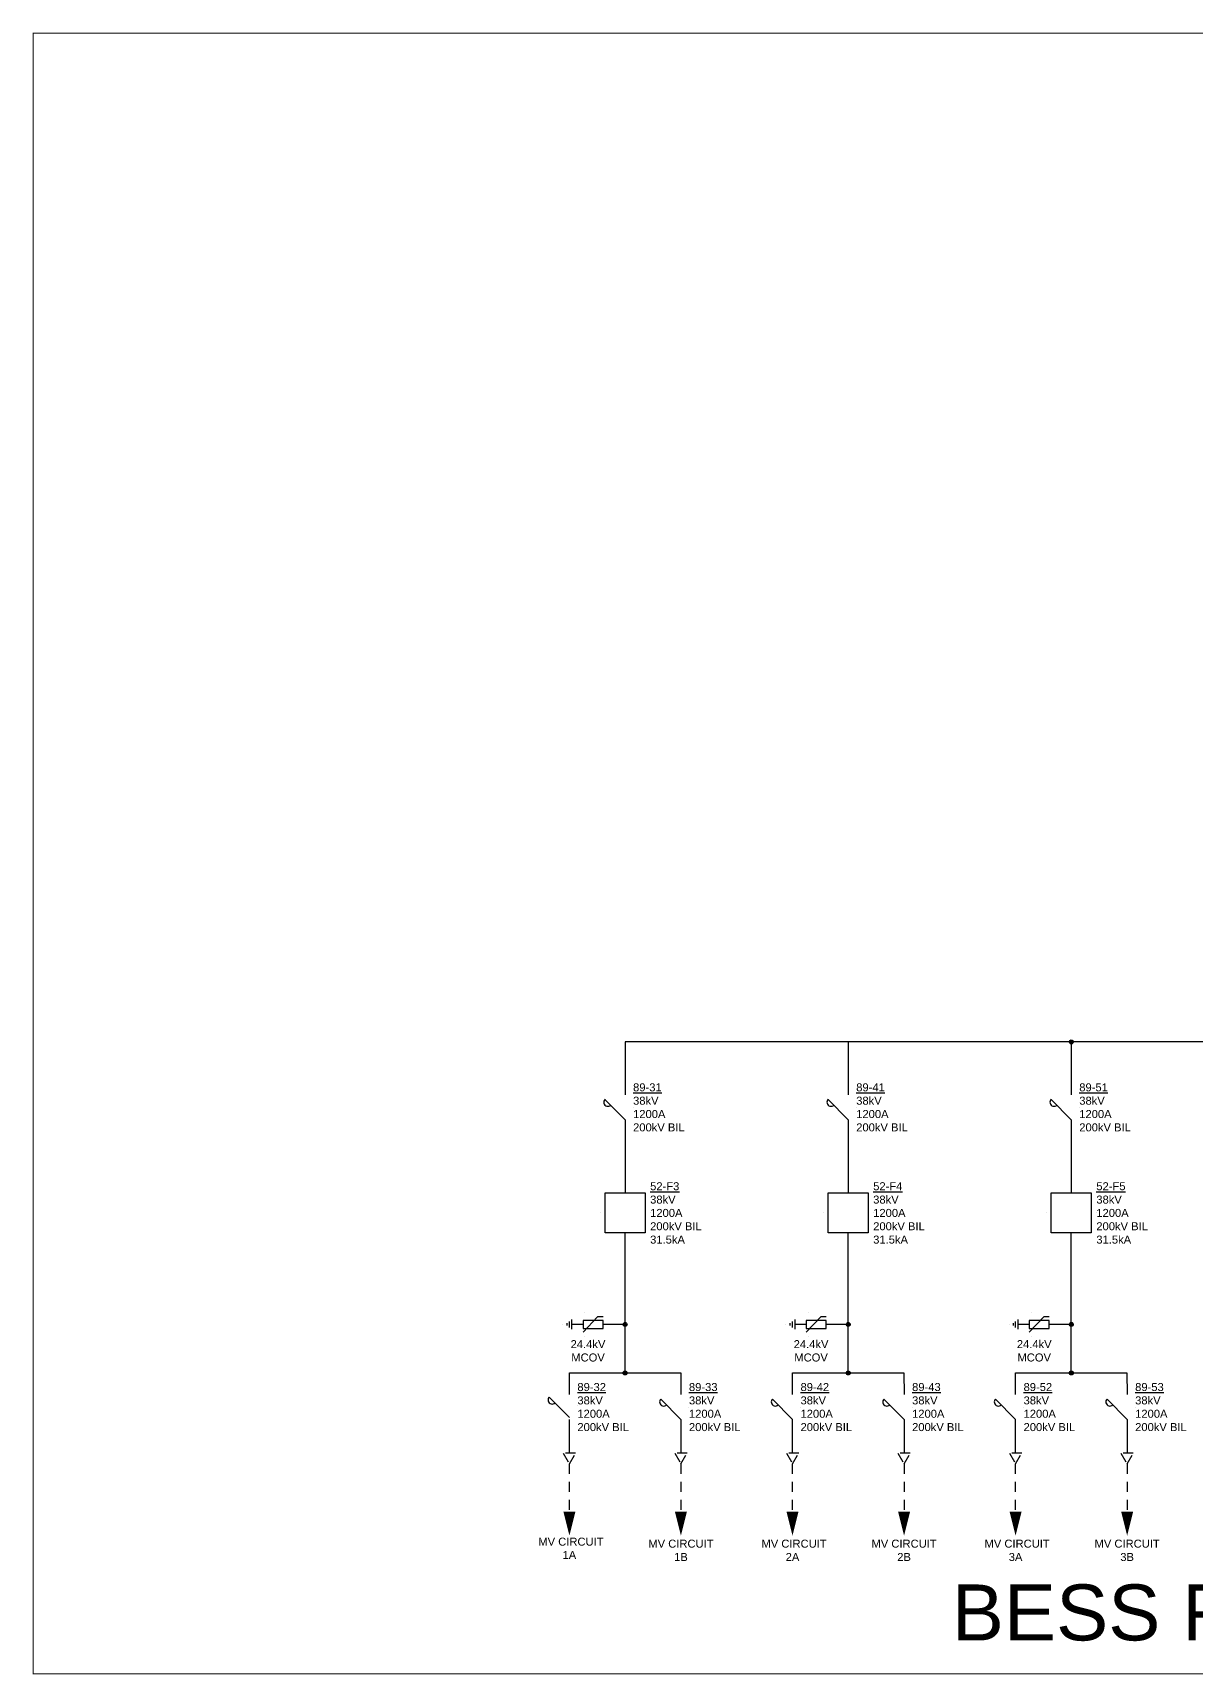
# Model space of a CAD drawing. Header units: feet. Extents: x 0 to 56.8, y -5.9 to 20.5.
# Drawn here: x 0 to 14.54, y 0 to 20.51 of the extents above; entities that cross this region are included whole.
import ezdxf

# ---------------------------------------------------------------- set-up
doc = ezdxf.new("R2010")
doc.units = ezdxf.units.FT
doc.header["$MEASUREMENT"] = 0
doc.linetypes.add('DASHED4', pattern=[0.1875, 0.125, -0.0625])
doc.linetypes.add('HIDDEN2', pattern=[0.1875, 0.125, -0.0625])
for name, color, linetype in [('E-CABL-UNDG', 2, 'DASHED4'), ('E-HVMV-BUS', 51, 'Continuous'), ('E-HVMV-EQUP', 91, 'Continuous'), ('G-ANNO-TEXT', 1, 'Continuous'), ('G-ANNO-TTBL', 1, 'Continuous')]:
    doc.layers.add(name, color=color, linetype=linetype)
doc.styles.add('NEI-A', font='Arial.ttf')

# ---------------------------------------------------------------- blocks, each defined once
blk = doc.blocks.new('*U77')
at = {"layer": 'Defpoints', "color": 2}
for p, q in [((0, 0.312), (0, 0.312)), ((0, 0), (0, 0)), ((0, 0), (0, 0)), ((0.1, 0.156), (0.1, 0.156))]:
    blk.add_line(p, q, dxfattribs=at)
at = {"layer": 'E-HVMV-EQUP', "color": 0}
blk.add_lwpolyline([(0, 0), (-0.251, 0.257)], dxfattribs=at)
blk.add_arc((-0.215, 0.221), 0.0511, 134.5316, 314.5316, dxfattribs=at)
blk = doc.blocks.new('*U78')
at = {"layer": 'Defpoints', "color": 2}
for p, q in [((-0.3125, -0.25), (-0.3125, -0.25)), ((0.3125, -0.25), (0.3125, -0.25))]:
    blk.add_line(p, q, dxfattribs=at)
at = {"layer": 'E-HVMV-EQUP', "color": 0}
blk.add_lwpolyline([(-0.25, 0), (0.25, 0), (0.25, -0.5), (-0.25, -0.5)], close=True, dxfattribs=at)
blk = doc.blocks.new('SCHEMATIC - CONNECTION DOT')
h = blk.add_hatch(color=0)
edge = h.paths.add_edge_path()
edge.add_arc((0, 0), 0.025, 0, 360)
at = {"color": 0}
blk.add_circle((0, 0), 0.025, dxfattribs=at)
blk = doc.blocks.new('*U29')
at = {"layer": 'E-HVMV-EQUP', "color": 0}
for points in [[(0, 0), (0, -0.144)], [(-0.06, -0.144), (0.06, -0.144)], [(-0.036, -0.174), (0.036, -0.174)], [(-0.015, -0.203), (0.015, -0.203)]]:
    blk.add_lwpolyline(points, dxfattribs=at)
blk = doc.blocks.new('*U37')
at = {"color": 0}
for p in [(-0.25, 0), (0, 0)]:
    blk.add_point(p, dxfattribs=at)
at = {"layer": 'Defpoints', "color": 2}
for p, q in [((-0.503, 0), (-0.503, 0)), ((-0.226, 0.146), (-0.226, 0.146)), ((-0.226, -0.146), (-0.226, -0.146))]:
    blk.add_line(p, q, dxfattribs=at)
at = {"layer": 'E-HVMV-EQUP', "color": 0}
blk.add_lwpolyline([(0, 0.096), (-0.069, 0.096), (-0.25, -0.096)], dxfattribs=at)
blk.add_lwpolyline([(0, -0.05), (0, 0.05), (-0.25, 0.05), (-0.25, -0.05)], close=True, dxfattribs=at)
at = {"layer": 'E-HVMV-EQUP', "color": 0, "rotation": 270}
blk.add_blockref('*U29', (-0.25, 0), dxfattribs=at)
blk = doc.blocks.new('*U33')
at = {"layer": 'E-CABL-UNDG', "color": 0}
blk.add_lwpolyline([(0, -0.134), (0.077, 0), (-0.077, 0)], close=True, dxfattribs=at)
blk = doc.blocks.new('*U91')
at = {"layer": 'Defpoints', "color": 2}
blk.add_line((0, -0.35), (0, -0.35), dxfattribs=at)
at = {"layer": 'E-HVMV-BUS', "color": 0}
blk.add_lwpolyline([(0, 0, 0.15, 0, 0), (0, -0.3, 0, 0, 0)], format="xyseb", dxfattribs=at)
blk = doc.blocks.new('*U81')
at = {"layer": 'Defpoints', "color": 2}
for p, q in [((0, 0.312), (0, 0.312)), ((0, 0), (0, 0)), ((0, 0), (0, 0)), ((0.1, 0.156), (0.1, 0.156))]:
    blk.add_line(p, q, dxfattribs=at)
at = {"layer": 'E-HVMV-EQUP', "color": 0}
blk.add_lwpolyline([(0, 0), (-0.251, 0.257)], dxfattribs=at)
blk.add_arc((-0.215, 0.221), 0.0511, 134.5316, 314.5316, dxfattribs=at)

msp = doc.modelspace()

# ---------------------------------------------------------------- linework, layer by layer
at = {"layer": 'E-CABL-UNDG', "linetype": 'HIDDEN2'}
for p, q in [((6.701, 2.63), (6.701, 2.031)), ((8.098, 2.63), (8.098, 2.031)), ((9.488, 2.63), (9.488, 2.031)), ((10.886, 2.63), (10.886, 2.031)), ((12.276, 2.63), (12.276, 2.031)), ((13.673, 2.63), (13.673, 2.031))]:
    msp.add_line(p, q, dxfattribs=at)
at = {"layer": 'E-HVMV-BUS'}
for p, q in [((10.188, 7.901), (7.4, 7.901)), ((7.4, 7.901), (7.4, 7.239)), ((12.975, 7.901), (10.188, 7.901)), ((10.188, 7.901), (10.188, 7.239)), ((24.126, 7.901), (12.975, 7.901)), ((12.975, 7.901), (12.975, 7.239)), ((7.4, 6.926), (7.4, 6.013)), ((10.188, 6.926), (10.188, 6.013)), ((12.975, 6.926), (12.975, 6.013)), ((7.4, 3.764), (7.4, 5.513)), ((10.188, 3.764), (10.188, 5.513)), ((12.975, 3.764), (12.975, 5.513))]:
    msp.add_line(p, q, dxfattribs=at)
for points in [[(6.704, 3.493), (6.704, 3.764), (8.096, 3.764), (8.098, 3.493)], [(9.492, 3.493), (9.492, 3.764), (10.884, 3.764), (10.886, 3.493)], [(12.279, 3.493), (12.279, 3.764), (13.671, 3.764), (13.673, 3.493)], [(6.704, 2.763), (6.704, 3.181)], [(8.098, 3.181), (8.098, 2.763)], [(9.492, 2.763), (9.492, 3.181)], [(10.886, 3.181), (10.886, 2.763)], [(12.279, 2.763), (12.279, 3.181)], [(13.673, 3.181), (13.673, 2.763)]]:
    msp.add_lwpolyline(points, dxfattribs=at)
at = {"layer": 'E-HVMV-EQUP'}
for p, q in [((7.4, 4.37), (7.125, 4.37)), ((10.188, 4.37), (9.913, 4.37)), ((12.975, 4.37), (12.7, 4.37))]:
    msp.add_line(p, q, dxfattribs=at)
at = {"layer": 'G-ANNO-TTBL', "color": 7, "const_width": 0.01}
msp.add_lwpolyline([(0.005, 20.505), (33.005, 20.505), (33.005, 0.005), (0.005, 0.005)], close=True, dxfattribs=at)

# ---------------------------------------------------------------- block references
at = {"layer": 'E-CABL-UNDG'}
for p in [(6.704, 2.031), (8.098, 2.031), (9.492, 2.031), (10.886, 2.031), (12.279, 2.031), (13.673, 2.031)]:
    msp.add_blockref('*U91', p, dxfattribs=at)
at = {"layer": 'E-HVMV-BUS'}
for name, p in [('SCHEMATIC - CONNECTION DOT', (12.975, 7.901)), ('SCHEMATIC - CONNECTION DOT', (7.4, 4.37)), ('SCHEMATIC - CONNECTION DOT', (10.188, 4.37)), ('SCHEMATIC - CONNECTION DOT', (12.975, 4.37)), ('SCHEMATIC - CONNECTION DOT', (7.4, 3.764)), ('SCHEMATIC - CONNECTION DOT', (10.188, 3.764)), ('SCHEMATIC - CONNECTION DOT', (12.975, 3.764)), ('*U33', (6.704, 2.763)), ('*U33', (8.098, 2.763)), ('*U33', (9.492, 2.763)), ('*U33', (10.886, 2.763)), ('*U33', (12.279, 2.763)), ('*U33', (13.673, 2.763))]:
    msp.add_blockref(name, p, dxfattribs=at)
at = {"layer": 'E-HVMV-EQUP'}
for name, p in [('*U77', (7.4, 6.926)), ('*U77', (10.188, 6.926)), ('*U77', (12.975, 6.926)), ('*U78', (7.4, 6.013)), ('*U78', (10.188, 6.013)), ('*U78', (12.975, 6.013)), ('*U37', (7.125, 4.37)), ('*U37', (9.913, 4.37)), ('*U37', (12.7, 4.37)), ('*U81', (6.704, 3.206)), ('*U81', (8.098, 3.181)), ('*U81', (9.492, 3.181)), ('*U81', (10.886, 3.181)), ('*U81', (12.279, 3.181)), ('*U81', (13.673, 3.181))]:
    msp.add_blockref(name, p, dxfattribs=at)

# ---------------------------------------------------------------- texts
at = {"layer": 'G-ANNO-TEXT', "char_height": 0.1, "style": 'NEI-A'}
for s, insert, attachment_point in [('{\\L89-31\\P}38kV\\P1200A\\P200kV BIL', (7.5, 7.082), 4), ('{\\L89-41\\P}38kV\\P1200A\\P200kV BIL', (10.288, 7.082), 4), ('{\\L89-51\\P}38kV\\P1200A\\P200kV BIL', (13.075, 7.082), 4), ('{\\L52-F3}\\P38kV\\P1200A\\P200kV BIL\\P31.5kA', (7.713, 5.763), 4), ('{\\L52-F4}\\P38kV\\P1200A\\P200kV BIL\\P31.5kA', (10.5, 5.763), 4), ('{\\L52-F5}\\P38kV\\P1200A\\P200kV BIL\\P31.5kA', (13.288, 5.763), 4), ('24.4kV\\PMCOV', (6.937, 4.174), 2), ('24.4kV\\PMCOV', (9.724, 4.174), 2), ('24.4kV\\PMCOV', (12.512, 4.174), 2), ('{\\L89-32\\P}38kV\\P1200A\\P200kV BIL', (6.804, 3.337), 4), ('{\\L89-33\\P}38kV\\P1200A\\P200kV BIL', (8.198, 3.337), 4), ('{\\L89-42\\P}38kV\\P1200A\\P200kV BIL', (9.592, 3.337), 4), ('{\\L89-43\\P}38kV\\P1200A\\P200kV BIL', (10.986, 3.337), 4), ('{\\L89-52\\P}38kV\\P1200A\\P200kV BIL', (12.379, 3.337), 4), ('{\\L89-53\\P}38kV\\P1200A\\P200kV BIL', (13.773, 3.337), 4), (' MV CIRCUIT\\P1A', (6.704, 1.706), 2), ('MV CIRCUIT\\P1B', (8.098, 1.681), 2), (' MV CIRCUIT\\P2A', (9.492, 1.681), 2), ('MV CIRCUIT\\P2B', (10.886, 1.681), 2), (' MV CIRCUIT\\P3A', (12.279, 1.681), 2), ('MV CIRCUIT\\P3B', (13.673, 1.681), 2)]:
    msp.add_mtext(s, dxfattribs=dict(at, insert=insert, attachment_point=attachment_point))
at = {"layer": 'G-ANNO-TEXT', "insert": (11.482, 1.121), "char_height": 0.69934, "attachment_point": 1, "style": 'NEI-A'}
msp.add_mtext_dynamic_manual_height_columns('BESS Feeders', width=85.43362, gutter_width=3.497, heights=[0], dxfattribs=at)

doc.saveas('drawing.dxf')
